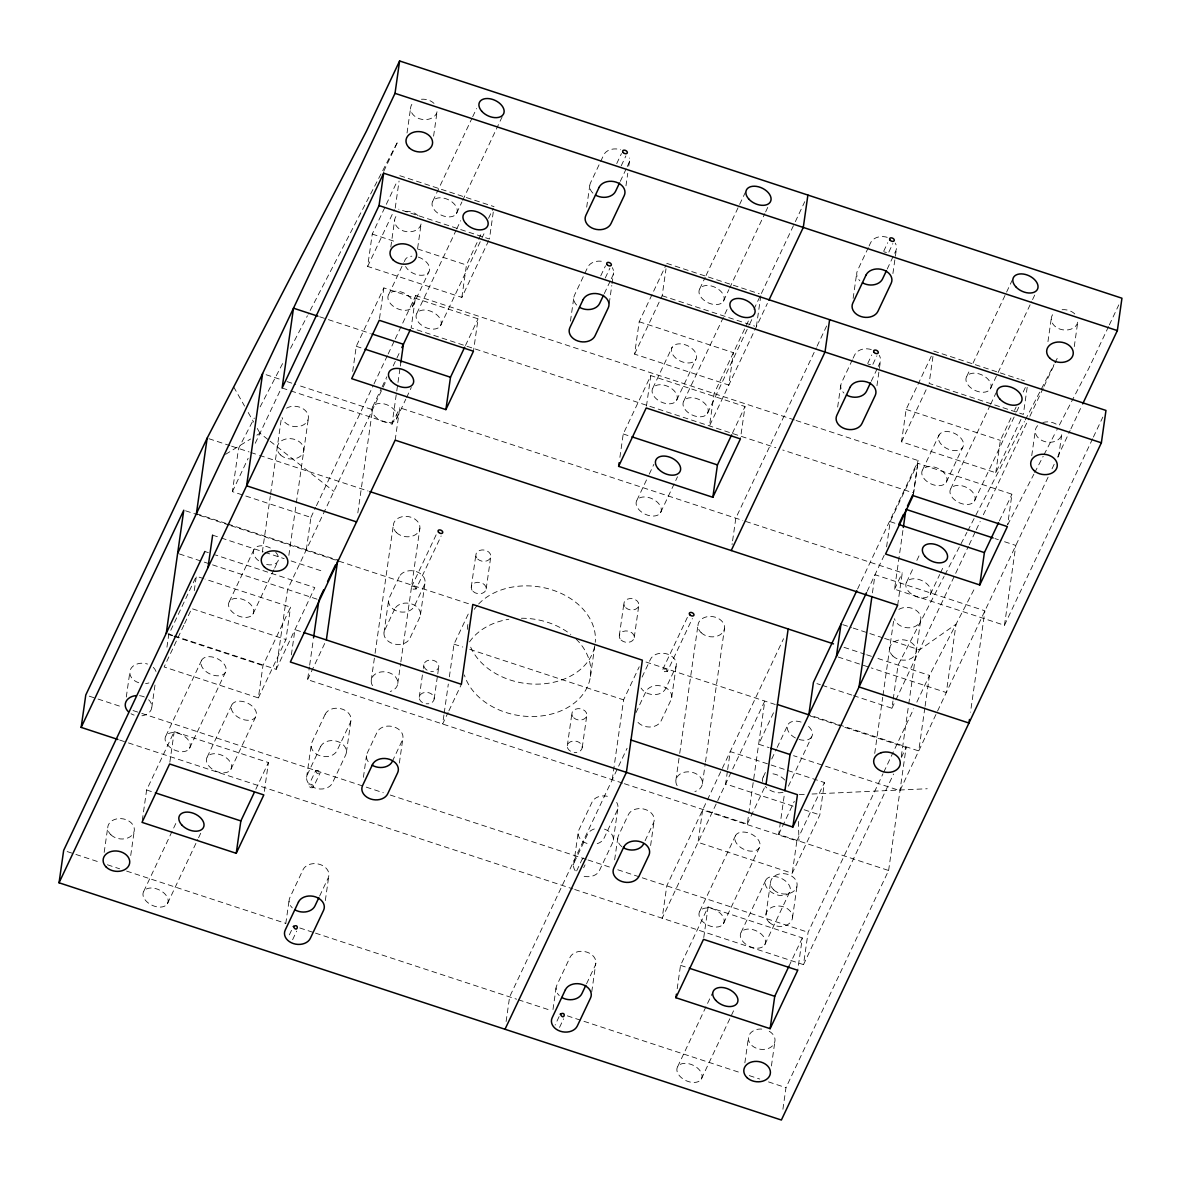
<?xml version="1.0" encoding="UTF-8"?>
<svg xmlns="http://www.w3.org/2000/svg" width="1181" height="1181" viewBox="0 0 1181 1181"><rect width="100%" height="100%" fill="white"/><g stroke="black" fill="none" stroke-linecap="round" stroke-linejoin="round"><path stroke-width="0.75" stroke-dasharray="5 3.75" d="M582.454 859.059L583.266 857.893M104.179 852.402L107.766 827.217M126.293 697.011L129.88 671.841M130.722 855.531L134.309 830.361M151.818 707.345L155.154 683.961M142.281 820.559L146.621 789.986L174.212 731.6L268.427 762.557L263.821 794.931M166.949 647.188L168.735 634.596L195.544 577.893M169.857 762.188L174.212 731.6M194.274 590.603L196.326 576.225L203.309 578.513M306.322 549.785L310.928 517.411L232.406 491.621L238.547 448.455L254.328 418.074M262.315 552.25L270.301 496.138M270.552 494.322L281.344 418.487M183.837 625.266L164.129 666.97L258.359 697.912L262.964 665.553L290.541 607.167L205.051 579.089M288.858 555.38L296.077 504.7M296.328 502.899L308.418 418.03M174.626 635.983L276.192 669.332L287.559 589.481L386.866 379.308M258.359 697.912L285.935 639.541L290.541 607.167M291.367 654.82L294.955 629.635L301.967 631.938M622.623 783.121L307.606 679.651L309.407 666.955M309.673 665.139L313.275 639.733M352.691 371.469L356.278 346.299L383.855 287.913L478.069 318.855L473.463 351.229M488.654 240.673L461.86 297.391L367.645 266.434L372.251 234.074L397.466 180.693M285.772 923.66L289.109 900.276M306.617 777.26L311.223 744.886M379.514 318.486L383.855 287.913M395.222 208.063L399.06 181.077M390.808 247.036L394.646 220.065M407.032 133.01L410.619 107.84M357.828 512.908L372.517 409.674L297.494 385.036M290.851 390.896L392.048 424.141L397.731 384.209M397.997 382.393L400.064 367.882M400.315 366.066L400.831 362.434M417.616 248.379L421.204 223.194A13.375 10.142 8.1 0 1 403.503 230.974A13.375 10.142 8.1 0 1 396.934 215.222M433.589 136.155L437.177 110.97A13.375 10.142 8.1 0 1 419.476 118.75A13.375 10.142 8.1 0 1 412.907 102.998M325.321 900.572L328.894 875.387M346.402 752.371L351.023 719.997M395.163 440.159L399.769 407.785L742.819 520.467M794.355 419.919L415.742 295.56L411.136 327.934L775.799 447.702M371.218 680.418L374.82 655.115M375.086 653.314L393.347 525.028M363.408 777.319L366.479 755.737M383.987 632.721L388.593 600.347M397.776 683.548L400.61 663.678M400.861 661.862L419.89 528.158M461.86 297.391L466.465 265.016L482.232 231.653M399.37 763.029L402.957 737.859M420.466 614.843L425.071 582.469M419.24 697.218L423.078 670.247M423.344 668.446L423.846 664.844M493.274 212.034L489.436 239.005L398.706 209.199M434.18 698.99L437.501 675.606M437.767 673.805L438.786 666.615M443.938 714.933L442.639 724.012L448.116 712.423M444.189 713.117L448.322 684.079M449.356 676.816L454.006 644.162L469.639 611.079M471.263 587.134L475.869 554.76M486.188 588.906L490.794 556.531M570.453 321.158L573.789 297.789M586.691 207.147L589.762 185.565M506.118 1021.506L509.616 996.882L627.081 748.282M609.234 303.473L611.788 285.492M612.038 283.691L613.574 272.9M625.974 185.845L627.761 173.267M628.779 166.063L629.547 160.675M567.293 745.846L571.899 713.472M619.892 457.357L623.228 433.973L650.805 375.588L745.019 406.53L740.413 438.904M639.201 321.749L733.416 352.691L728.81 385.065L634.581 354.123L639.201 321.749L665.995 265.031M590.441 676.477L594.825 645.712M582.233 747.617L586.839 715.243M552.988 1009.534L556.059 987.951M573.567 864.935L578.173 832.575M646.45 406.161L650.805 375.588M634.581 354.123L662.172 295.737L666.01 268.766M619.302 635.762L623.908 603.388M612.23 779.711L623.598 699.861L639.231 666.778M634.241 637.533L638.847 605.159M591.755 991.848L595.844 963.076M613.352 840.06L617.958 807.686M614.651 859.842L617.722 838.259M650.613 845.552L654.2 820.382M671.709 697.366L676.314 664.992M675.857 780.464L679.459 755.176M679.725 753.375L697.971 625.089M756.386 326.679L760.992 294.305M732.058 544.618L732.19 543.614M732.589 540.824L735.822 518.164L816.322 347.79M702.415 783.608L705.249 763.738M705.5 761.922L724.529 628.218M677.2 988.733L680.522 965.349L708.113 906.964L802.327 937.906L797.721 970.28M703.758 937.537L708.113 906.964M727.407 771.355L725.621 783.948L793.662 806.298M727.658 769.569L730.227 751.574L824.441 782.531L819.835 814.905L792.244 873.276L698.03 842.333L702.636 809.959L796.865 840.902L792.244 873.276M624.35 783.697L747.278 824.072L764.786 701.056L662.172 918.228L666.778 885.853L706.578 801.619M837.669 407.046L840.739 385.464M853.125 298.424L856.712 273.239M744.857 1062.841L748.444 1037.656M765.952 914.64L770.558 882.266M782.914 1109.239L785.985 1087.657L888.614 870.486L778.692 834.377L784.627 792.643M771.414 1065.971L774.987 1040.786M792.495 917.77L797.101 885.41M876.952 385.759L880.524 360.574M892.91 273.534L896.497 248.35M574.675 889.485L803.493 964.641L808.099 932.281L882.975 773.806M872.434 592.862L875.018 574.719L984.939 610.813L970.502 712.246M886.591 546.833L890.179 521.648L917.755 463.277L1011.969 494.219L1007.629 524.792M1020.975 419.373L995.76 472.74L901.531 441.797L906.137 409.423L917.179 386.069M1092.602 438.756L1004.47 625.28L894.548 589.186L903.066 529.295M874.722 753.404L882.709 697.292M882.96 695.476L893.766 619.641M913.149 495.636L917.755 463.277M932.96 356.441L929.122 383.412L1023.337 414.369L1027.691 383.795M897.663 605.203L902.269 572.829L744.576 521.042M796.112 420.495L918.242 460.605L913.636 492.979L782.782 450.005M853.553 695.639L891.935 708.246L892.954 701.056M893.205 699.255L898.077 665.08L944.091 576.402M901.28 756.534L908.484 705.854M908.75 704.038L920.826 619.169M888.614 870.486L906.122 747.47L843.308 726.832M924.841 707.965L918.729 750.939L808.808 714.83M925.092 706.238L929.477 675.399L975.491 586.721M995.76 472.74L1000.366 440.38L1011.394 417.026M1004.47 625.28L1015.822 545.43L1000.13 540.278M1031.736 455.674L1035.324 430.489M1047.96 341.649L1051.297 318.265M1058.545 457.003L1061.881 433.634A13.375 10.142 8.1 0 1 1044.181 441.399A13.375 10.142 8.1 0 1 1037.612 425.662M1074.267 346.579L1077.854 321.409A13.375 10.142 8.1 0 1 1060.154 329.174A13.375 10.142 8.1 0 1 1053.585 313.437M315.593 770.75L317.099 773.422L320.125 772.891L318.914 770.765L315.755 770.514L308.95 784.834M416.096 588.979L414.575 586.307L411.564 586.824L413.217 589.186L416.096 588.979L441.133 535.982M667.339 671.502L665.833 668.83L662.807 669.347L664.475 671.709L667.339 671.502L692.376 618.504M621.236 165.783L625.886 155.936M291.5 930.333L288.164 937.374M605.263 278.007L609.913 268.161M582.543 858.439L575.9 872.508A2.51 1.594 25.3 0 1 577.125 871.888M888.85 252.07L892.836 243.626M559.1 1016.62L555.114 1025.064M872.877 364.294L876.863 355.85M232.406 491.621L248.172 458.258M255.258 443.259L280.488 389.878M383.736 171.363L397.923 141.336L308.256 314.131M184.62 623.598L191.721 608.599L285.935 639.541M367.645 266.434L394.439 209.731M165.871 735.94L201.73 660.046M229.321 601.66L254.136 549.121M388.682 294.541L403.651 262.846M432.822 201.124L471.898 118.425M472.68 116.771L476.593 108.49M189.506 748.37A13.375 8.488 25.3 0 0 175.615 732.751A13.375 8.488 25.3 0 0 167.938 745.344A13.375 8.488 25.3 0 0 189.506 748.37L225.364 672.476A13.375 8.488 25.3 0 0 211.488 656.857A13.375 8.488 25.3 0 0 203.796 669.45A13.375 8.488 25.3 0 0 225.364 672.476M252.941 614.105A13.375 8.488 25.3 0 0 239.064 598.472A13.375 8.488 25.3 0 0 231.387 611.064A13.375 8.488 25.3 0 0 252.941 614.105L273.889 569.759M274.671 568.12L277.771 561.551M310.928 517.411L315.652 507.402M316.434 505.734L373.181 385.641M373.978 383.973L387.368 355.614M388.165 353.946L394.469 340.6M395.251 338.932L415.742 295.56M412.317 306.971A13.375 8.488 25.3 0 0 398.44 291.353A13.375 8.488 25.3 0 0 390.749 303.945A13.375 8.488 25.3 0 0 412.317 306.971L428.865 271.94M456.457 213.569A13.375 8.488 25.3 0 0 442.565 197.936A13.375 8.488 25.3 0 0 434.888 210.528A13.375 8.488 25.3 0 0 456.457 213.569L461.919 201.981M462.701 200.327L502.56 115.974M143.757 891.315L177.283 820.382M207.206 757.051L232.022 704.496M372.709 406.766L381.374 388.416M382.172 386.748L386.896 376.739M416.849 313.349L455.925 230.649M456.707 228.996L460.62 220.714M393.17 365.962L400.329 350.816M488.535 218.308L493.259 208.299M276.192 669.332L314.81 587.607L215.355 554.937M392.048 424.141L399.769 407.785M167.392 903.76A13.375 8.488 25.3 0 0 153.5 888.142A13.375 8.488 25.3 0 0 145.824 900.734A13.375 8.488 25.3 0 0 167.392 903.76L197.788 839.411M198.57 837.772L201.685 831.173M230.826 769.481A13.375 8.488 25.3 0 0 216.95 753.862A13.375 8.488 25.3 0 0 209.258 766.454A13.375 8.488 25.3 0 0 230.826 769.481L255.657 716.941A13.375 8.488 25.3 0 0 241.78 701.322A13.375 8.488 25.3 0 0 234.089 713.915A13.375 8.488 25.3 0 0 255.657 716.941M396.344 419.196A13.375 8.488 25.3 0 0 382.467 403.577A13.375 8.488 25.3 0 0 374.776 416.17A13.375 8.488 25.3 0 0 396.344 419.196L405.806 399.178M406.589 397.51L411.313 387.501M440.483 325.794A13.375 8.488 25.3 0 0 426.592 310.16A13.375 8.488 25.3 0 0 418.915 322.753A13.375 8.488 25.3 0 0 440.483 325.794L485.037 231.506M255.819 789.248L268.427 762.557M307.606 679.651L325.572 641.608M465.462 345.546L478.069 318.855M313.378 787.166A2.51 1.594 25.3 0 0 310.78 784.228A2.51 1.594 25.3 0 0 309.333 786.59A2.51 1.594 25.3 0 0 313.378 787.166L320.125 772.891M411.564 586.824L436.69 533.65M616.718 163.598L621.457 153.604M620.276 181.357L626.506 168.174M627.273 166.521L628.838 163.229A13.375 10.142 8.1 0 0 629.355 158.003M600.745 275.823L605.484 265.828M292.608 939.707L296.652 931.159M319.623 896.084L328.185 877.941A13.375 10.142 8.1 0 0 320.036 864.477A13.375 10.142 8.1 0 0 303.059 869.688L289.817 897.722A13.375 10.142 8.1 0 0 292.283 907.864M604.303 293.582L610.533 280.399M611.3 278.746L612.865 275.453A13.375 10.142 8.1 0 0 612.304 267.644M392.313 761.435L402.249 740.413A13.375 10.142 8.1 0 0 394.1 726.95A13.375 10.142 8.1 0 0 377.123 732.161L367.188 753.183A13.375 10.142 8.1 0 0 369.653 763.325M448.898 710.77L461.402 684.301M652.872 388.047L672.181 347.184M699.772 288.799L705.234 277.225M706.017 275.572L745.875 191.219M676.506 400.492A13.375 8.488 25.3 0 0 662.63 384.873A13.375 8.488 25.3 0 0 654.938 397.466A13.375 8.488 25.3 0 0 676.506 400.492L695.816 359.629A13.375 8.488 25.3 0 0 681.939 343.996A13.375 8.488 25.3 0 0 674.248 356.588A13.375 8.488 25.3 0 0 695.816 359.629M723.407 301.244A13.375 8.488 25.3 0 0 709.515 285.625A13.375 8.488 25.3 0 0 701.839 298.217A13.375 8.488 25.3 0 0 723.407 301.244L728.869 289.67M729.651 288.016L764.83 213.569M765.613 211.916L767.945 206.955M636.899 500.272L648.487 475.751M649.255 474.127L653.89 464.31M683.799 401.023L727.57 308.403M748.385 320.996L714.106 393.553L709.501 425.928L767.384 303.428M753.906 309.319L794.562 223.283M795.33 221.659L804.763 201.671M660.533 512.716A13.375 8.488 25.3 0 0 646.657 497.098A13.375 8.488 25.3 0 0 638.965 509.69A13.375 8.488 25.3 0 0 660.533 512.716L677.525 476.755M707.434 413.468A13.375 8.488 25.3 0 0 693.542 397.849A13.375 8.488 25.3 0 0 685.866 410.442A13.375 8.488 25.3 0 0 707.434 413.468L748.857 325.794M749.64 324.14L753.537 315.873M732.412 433.22L745.019 406.53M642.08 677.082L650.48 659.293A13.375 10.142 8.1 0 1 667.457 654.082A13.375 10.142 8.1 0 1 675.606 667.545L665.671 688.567A13.375 10.142 8.1 0 1 653.846 694.649A13.375 10.142 8.1 0 1 641.106 688.124M635.939 712.689L645.874 691.667A13.375 10.142 8.1 0 1 662.851 686.456A13.375 10.142 8.1 0 1 671 699.92L661.065 720.941A13.375 10.142 8.1 0 1 649.24 727.024A13.375 10.142 8.1 0 1 636.5 720.499M662.807 669.347L688.685 614.607M817.075 346.195L826.626 325.986M868.33 247.597L857.421 270.685A13.375 10.142 8.1 0 0 859.886 280.827M869.098 245.958L870.663 242.651A13.375 10.142 8.1 0 1 887.64 237.44M583.68 867.755L585.038 864.876M883.668 251.287L887.728 242.71M887.211 269.047L895.788 250.903A13.375 10.142 8.1 0 0 895.228 243.094M852.357 359.821L841.448 382.91A13.375 10.142 8.1 0 0 843.913 393.052M853.125 358.183L854.69 354.876A13.375 10.142 8.1 0 1 871.667 349.665M867.695 363.512L871.755 354.935M645.092 840.724L653.492 822.936A13.375 10.142 8.1 0 0 645.343 809.472A13.375 10.142 8.1 0 0 628.366 814.683L618.431 835.705A13.375 10.142 8.1 0 0 623.479 847.781M559.543 1027.396L563.603 1018.834M586.573 983.758L595.135 965.63A13.375 10.142 8.1 0 0 586.987 952.166A13.375 10.142 8.1 0 0 570.01 957.378L556.768 985.397A13.375 10.142 8.1 0 0 559.233 995.553M871.253 381.271L877.483 368.073M878.251 366.435L879.815 363.128A13.375 10.142 8.1 0 0 879.255 355.319M707.375 799.95L783.549 638.714M917.962 384.401L931.366 356.057M773.496 712.793L758.645 744.207L769.111 747.647M901.531 441.797L928.34 385.08M699.772 911.289L735.63 835.395M763.221 777.024L766.321 770.455M771.754 758.955L776.404 749.108M777.172 747.47L788.037 724.47M857.554 589.053L918.242 460.605M747.278 824.072L765.258 786.015M922.582 469.89L939.131 434.874M966.722 376.488L969.837 369.874M972.967 363.246L1005.799 293.774M1006.581 292.12L1012.826 278.893M867.149 591.371L884.628 554.361M723.407 923.734A13.375 8.488 25.3 0 0 709.515 908.115A13.375 8.488 25.3 0 0 701.839 920.708A13.375 8.488 25.3 0 0 723.407 923.734L759.265 847.84A13.375 8.488 25.3 0 0 745.373 832.206A13.375 8.488 25.3 0 0 737.697 844.814A13.375 8.488 25.3 0 0 759.265 847.84M788.391 786.177L811.672 736.914A13.375 8.488 25.3 0 0 807.199 725.282M778.692 834.377L794.326 801.294M894.548 589.186L902.269 572.829M946.217 482.335A13.375 8.488 25.3 0 0 932.34 466.702A13.375 8.488 25.3 0 0 924.649 479.309A13.375 8.488 25.3 0 0 946.217 482.335L962.766 447.304A13.375 8.488 25.3 0 0 948.889 431.685A13.375 8.488 25.3 0 0 941.198 444.277A13.375 8.488 25.3 0 0 962.766 447.304M990.357 388.918A13.375 8.488 25.3 0 0 976.466 373.299A13.375 8.488 25.3 0 0 968.789 385.892A13.375 8.488 25.3 0 0 990.357 388.918L1031.781 301.258M1032.563 299.605L1035.678 292.991M677.658 1066.679L712.734 992.439M741.092 932.4L765.923 879.86M906.609 582.115L913.71 567.101M916.855 560.429L920.014 553.756M950.749 488.713L989.826 405.998M990.608 404.345L996.085 392.771M796.865 840.902L824.441 782.531M1014.553 410.353L1016.118 407.017M1023.218 392.003L1025.58 386.999M701.293 1079.124A13.375 8.488 25.3 0 0 687.401 1063.491A13.375 8.488 25.3 0 0 679.725 1076.083A13.375 8.488 25.3 0 0 701.293 1079.124L734.803 1008.175M764.727 944.844A13.375 8.488 25.3 0 0 750.85 929.226A13.375 8.488 25.3 0 0 743.159 941.818A13.375 8.488 25.3 0 0 764.727 944.844L789.558 892.305A13.375 8.488 25.3 0 0 775.681 876.671A13.375 8.488 25.3 0 0 767.99 889.263A13.375 8.488 25.3 0 0 789.558 892.305M930.244 594.56A13.375 8.488 25.3 0 0 916.367 578.926A13.375 8.488 25.3 0 0 908.676 591.533A13.375 8.488 25.3 0 0 930.244 594.56L939.707 574.542M940.489 572.874L943.634 566.201M974.384 501.143A13.375 8.488 25.3 0 0 960.493 485.524A13.375 8.488 25.3 0 0 952.816 498.116A13.375 8.488 25.3 0 0 974.384 501.143L1015.808 413.483M1016.59 411.829L1019.705 405.216M891.935 708.246L895.08 701.573M895.877 699.905L968.376 546.449M969.173 544.781L975.476 531.435M976.259 529.767L980.2 521.426M983.36 514.754L1029.064 418.015M1029.862 416.347L1043.251 387.988M1044.048 386.32L1055.873 361.297M788.923 966.265L802.327 937.906M999.362 520.91L1011.969 494.219M883.772 772.138L913.71 708.762M916.869 702.09L929.477 675.399L875.387 657.64M803.493 964.641L893.589 773.998M901.413 757.42L906.122 747.47M1108.546 326.576L1088.852 368.28L1056.7 430.224M1109.343 324.908L1118.791 304.89M1048.093 477.154L899.966 790.635L793.543 755.678M1052.035 468.827L1054.382 463.823M1057.541 457.165L1070.134 430.519M1070.916 428.851L1081.929 405.541M1093.385 437.088L1102.833 417.1M260.13 406.869L283.72 361.416M290.496 348.365L307.414 315.77M944.933 574.778L966.929 532.38M967.77 530.756L1024.458 421.528M1025.3 419.905L1054.057 364.486M1054.899 362.847L1057.438 357.961M1007.644 524.777L1033.862 474.231M1034.704 472.607L1043.163 456.309M1044.019 454.67L1055.858 431.847M225.541 454.345L250.593 438.992M256.868 435.154L259.997 433.25L268.692 440.085M884.185 251.907L886.444 252.454M868.212 364.132L870.471 364.678M799.271 794.592L804.763 794.341M812.07 794.016L927.233 788.746M399.828 175.689L494.042 206.631M666.778 263.363L759.25 293.744M933.728 351.052L1019.218 379.131M1020.975 379.706L1024.458 380.843M662.172 295.737L754.644 326.118M372.251 234.074L396.668 242.09M417.616 248.97L466.465 265.016M906.137 409.423L1000.366 440.38M319.667 316.774L326.65 319.062M328.392 319.638L370.273 333.396M994.889 538.551L998.388 539.702M356.278 346.299L363.246 348.587M623.228 433.973L630.196 436.261M890.179 521.648L897.147 523.951M266.094 374.717L280.045 379.293M287.027 381.596L295.752 384.46M282.126 388.032L289.109 390.32M842.747 624.646L851.471 627.51M853.213 628.085L882.871 637.829M884.628 638.404L919.512 649.86L956.034 624.218L946.321 692.553L871.283 667.915M208.889 438.712L229.823 445.591M231.579 446.167L249.058 451.91M250.8 452.485L257.812 454.788M259.554 455.364L368.073 491.001M843.987 647.321L864.92 654.2M866.662 654.761L873.645 657.064M838.141 657.02L869.541 667.339M816.912 683.607L820.396 684.744M822.138 685.32L851.796 695.063M196.4 513.676L226.058 523.419M227.8 523.995L337.722 560.104M185.535 510.797L197.744 514.813M199.5 515.374L229.188 525.132M230.93 525.707L470.156 604.273M645.977 662.024L775.253 704.496M810.151 715.952L841.566 726.271M212.624 535.155L219.592 537.444M221.334 538.019L263.215 551.778M264.957 552.339L284.149 558.643M291.131 560.945L322.531 571.25M204.889 551.497L208.387 552.649M179.379 553.948L210.794 564.267M212.536 564.843L318.959 599.8M454.006 644.162L462.745 647.026M469.743 649.329L623.598 699.861M804.128 809.738L819.835 814.905M167.938 633.784L172.957 635.422M168.735 634.596L172.234 635.747M173.976 636.323L262.964 665.553M89.269 696.17L96.266 698.473M98.023 699.049L122.529 707.094M133.025 710.549L140.022 712.837M141.779 713.413L383.279 792.731M390.276 795.034L586.278 859.414M588.035 859.989L610.784 867.459M617.781 869.762L640.53 877.232M642.272 877.808L808.099 932.281M119.665 740.044L126.662 742.347M128.419 742.908L572.918 888.909M146.621 789.986L153.604 792.274M680.522 965.349L687.504 967.638M67.155 851.56L74.152 853.863M75.894 854.439L100.385 862.47M107.382 864.772L119.621 868.788M126.618 871.091L285.758 923.365M299.753 927.956L313.747 932.547M315.489 933.123L516.614 999.185M518.37 999.761L551.601 1010.67M567.338 1015.852L740.517 1072.732M749.256 1075.596L759.752 1079.05M768.506 1081.914L785.985 1087.657M270.139 441.222L333.898 491.399M233.705 386.955L244.585 406.116M248.217 412.494L253.649 422.075M257.281 428.452L259.997 433.25M798.356 821.445L799.02 841.064M769.23 1031.264A13.375 10.142 8.1 0 1 769.481 1047.96A13.375 10.142 8.1 0 1 748.887 1041.199A13.375 10.142 8.1 0 1 762.719 1029.138M1042.838 422.532A13.375 10.142 8.1 0 1 1058.707 426.031M405.467 211.473A13.375 10.142 8.1 0 1 418.03 215.606M601.321 261.237A13.375 10.142 8.1 0 0 587.739 267.201L574.497 295.22A13.375 10.142 8.1 0 0 576.963 305.377M422.488 702.577A7.529 5.698 8.1 0 1 422.34 693.188A7.529 5.698 8.1 0 1 433.929 696.997A7.529 5.698 8.1 0 1 426.149 703.773M576.092 639.069A64.35 48.79 8.1 0 1 555.321 712.94A64.35 48.79 8.1 0 1 464.384 674.942M469.536 641.874A64.35 48.79 8.1 0 1 508.834 619.257M521.426 618.239A64.35 48.79 8.1 0 1 570.822 634.463M594.501 647.099A64.35 48.79 8.1 0 1 534.329 684.124A64.35 48.79 8.1 0 1 469.492 644.073M467.322 629.355A64.35 48.79 8.1 0 1 467.868 624.498M474.26 609.337A64.35 48.79 8.1 0 1 477.464 605.263M478.645 603.978A64.35 48.79 8.1 0 1 552.59 590.042A64.35 48.79 8.1 0 1 595.268 642.272M570.526 751.205A7.529 5.698 8.1 0 1 570.393 741.816A7.529 5.698 8.1 0 1 581.967 745.624A7.529 5.698 8.1 0 1 574.187 752.4M594.323 828.959A13.375 10.142 8.1 0 0 587.518 834.362L574.276 862.381A13.375 10.142 8.1 0 0 576.741 872.538M604.495 829.151A13.375 10.142 8.1 0 1 612.644 842.614L599.402 870.633A13.375 10.142 8.1 0 1 582.425 875.844M677.141 785.719A13.375 10.142 8.1 0 1 683.371 772.522A13.375 10.142 8.1 0 1 701.145 778.353A13.375 10.142 8.1 0 1 694.9 791.565M372.502 685.674A13.375 10.142 8.1 0 1 378.747 672.461A13.375 10.142 8.1 0 1 396.506 678.293A13.375 10.142 8.1 0 1 390.261 691.505M148.644 699.757A13.375 10.142 8.1 0 1 140.997 715.922M134.132 715.11A13.375 10.142 8.1 0 1 131.032 713.737M139.55 695.683A13.375 10.142 8.1 0 1 146.06 697.823M427.094 670.203A7.529 5.698 8.1 0 1 426.961 660.814A7.529 5.698 8.1 0 1 438.535 664.623A7.529 5.698 8.1 0 1 430.755 671.413M597.217 843.662A13.375 10.142 8.1 0 0 604.008 838.259L617.25 810.24A13.375 10.142 8.1 0 0 616.689 802.43M587.031 843.47A13.375 10.142 8.1 0 1 578.882 830.007L592.124 801.988A13.375 10.142 8.1 0 1 609.101 796.776M148.909 682.928A13.375 10.142 8.1 0 1 145.603 683.563M138.738 682.751A13.375 10.142 8.1 0 1 130.589 669.273A13.375 10.142 8.1 0 1 147.566 664.062M153.25 667.383A13.375 10.142 8.1 0 1 156.232 672.314M275.704 552.147A13.375 8.488 25.3 0 1 277.092 562.451A13.375 8.488 25.3 0 1 264.736 563.972M258.609 560.754A13.375 8.488 25.3 0 1 254.816 548.22A13.375 8.488 25.3 0 1 270.39 548.058M783.047 792.259A13.375 8.488 25.3 0 1 765.273 786.428M762.572 781.482A13.375 8.488 25.3 0 1 764.771 775.356M772.965 773.835A13.375 8.488 25.3 0 1 784.789 780.05M811.672 736.914A13.375 8.488 25.3 0 1 798.622 739.321M795.418 737.963A13.375 8.488 25.3 0 1 787.565 725.474A13.375 8.488 25.3 0 1 801.087 722.063M898.874 609.366A13.375 10.142 8.1 0 1 919.01 613.101A13.375 10.142 8.1 0 1 912.249 627.421A13.375 10.142 8.1 0 1 894.46 618.711M1062.118 309.688A13.375 10.142 8.1 0 1 1076.57 316.154M286.466 408.213A13.375 10.142 8.1 0 1 306.588 411.962A13.375 10.142 8.1 0 1 299.826 426.267A13.375 10.142 8.1 0 1 282.052 417.557M421.44 99.248A13.375 10.142 8.1 0 1 434.003 103.382M592.936 193.153A13.375 10.142 8.1 0 1 590.47 182.996L603.712 154.977A13.375 10.142 8.1 0 1 620.689 149.766M418.281 257.089A13.375 8.488 25.3 0 1 427.315 273.623A13.375 8.488 25.3 0 1 405.555 266.463M404.493 261.606A13.375 8.488 25.3 0 1 411.829 256.188M325.174 714.313L311.932 742.332A13.375 10.142 8.1 0 0 320.081 755.796A13.375 10.142 8.1 0 0 337.057 750.585L350.299 722.565A13.375 10.142 8.1 0 0 342.15 709.087A13.375 10.142 8.1 0 0 325.174 714.313M399.237 576.771L389.302 597.793A13.375 10.142 8.1 0 0 397.451 611.256A13.375 10.142 8.1 0 0 414.428 606.045L424.363 585.023A13.375 10.142 8.1 0 0 416.214 571.56A13.375 10.142 8.1 0 0 399.237 576.771M320.568 746.672L307.326 774.706A13.375 10.142 8.1 0 0 315.475 788.17A13.375 10.142 8.1 0 0 332.452 782.959L345.693 754.925A13.375 10.142 8.1 0 0 337.545 741.461A13.375 10.142 8.1 0 0 320.568 746.672M394.631 609.145L384.696 630.167A13.375 10.142 8.1 0 0 392.845 643.63A13.375 10.142 8.1 0 0 409.822 638.419L419.757 617.397A13.375 10.142 8.1 0 0 411.608 603.934A13.375 10.142 8.1 0 0 394.631 609.145M110.925 834.819A13.375 10.142 8.1 0 0 133.601 832.915A13.375 10.142 8.1 0 0 118.572 818.64A13.375 10.142 8.1 0 0 110.925 834.819M892.836 656.001A13.375 10.142 8.1 0 0 915.496 654.112A13.375 10.142 8.1 0 0 900.483 639.822A13.375 10.142 8.1 0 0 892.836 656.001M280.428 454.862A13.375 10.142 8.1 0 0 303.089 452.958A13.375 10.142 8.1 0 0 288.075 438.682A13.375 10.142 8.1 0 0 280.428 454.862M573.686 717.753A7.529 5.698 8.1 0 0 586.426 716.675A7.529 5.698 8.1 0 0 577.981 708.644A7.529 5.698 8.1 0 0 573.686 717.753M477.655 559.041A7.529 5.698 8.1 0 0 490.395 557.963A7.529 5.698 8.1 0 0 481.951 549.933A7.529 5.698 8.1 0 0 477.655 559.041M625.694 607.669A7.529 5.698 8.1 0 0 638.449 606.591A7.529 5.698 8.1 0 0 629.99 598.56A7.529 5.698 8.1 0 0 625.694 607.669M473.05 591.415A7.529 5.698 8.1 0 0 485.79 590.338A7.529 5.698 8.1 0 0 477.345 582.307A7.529 5.698 8.1 0 0 473.05 591.415M621.088 640.043A7.529 5.698 8.1 0 0 633.843 638.965A7.529 5.698 8.1 0 0 625.384 630.934A7.529 5.698 8.1 0 0 621.088 640.043M396.506 532.616A13.375 10.142 8.1 0 0 419.181 530.712A13.375 10.142 8.1 0 0 404.153 516.437A13.375 10.142 8.1 0 0 396.506 532.616M701.145 632.676A13.375 10.142 8.1 0 0 723.82 630.772A13.375 10.142 8.1 0 0 708.792 616.497A13.375 10.142 8.1 0 0 701.145 632.676M769.111 922.228A13.375 10.142 8.1 0 0 791.787 920.339A13.375 10.142 8.1 0 0 776.758 906.063A13.375 10.142 8.1 0 0 769.111 922.228M773.732 889.869A13.375 10.142 8.1 0 0 796.393 887.964A13.375 10.142 8.1 0 0 781.364 873.689A13.375 10.142 8.1 0 0 773.732 889.869"/><path stroke-width="1.5" d="M317.925 316.198L293.493 308.182L282.126 388.032L383.648 173.194L1105.977 410.442L1101.371 442.816L781.379 1120.031L59.05 882.783L63.656 850.409L204.889 551.497M117.908 739.468L81.164 727.393L85.77 695.019L207.147 438.151L366.509 131.017L399.621 60.969L1121.95 298.217L1117.344 330.591L1082.711 403.872M166.27 633.237L183.778 510.222L81.164 727.393M196.4 513.676L207.147 438.151M208.004 567.53L212.624 535.155M262.595 373.565L246.622 485.79L356.544 521.899M236.23 853.302L263.821 794.931L169.606 763.974L142.015 822.36L236.23 853.302L240.85 820.928L254.24 792.584M313.541 637.917L318.959 599.8M59.05 882.783L379.042 205.568L383.648 173.194M177.637 553.387L395.015 93.343L399.621 60.969M326.355 639.954L337.722 560.104M400.831 362.434L403.415 344.276L372.015 333.972M445.887 409.615L473.463 351.229L379.249 320.287L351.672 378.658L445.887 409.615L450.492 377.241L464.679 347.214M618.623 466.347L646.199 407.962L740.413 438.904L712.837 497.29L618.623 466.347L619.124 462.745M712.837 497.29L717.443 464.915L731.63 434.888M675.916 997.724L703.507 939.338L797.721 970.28L770.13 1028.666L675.916 997.724L676.433 994.122M807.893 195.057L803.287 227.431L768.949 300.092M829.608 319.667L825.002 352.041L731.216 550.538M766.041 784.361L788.155 628.986M784.893 790.827L790.045 754.526L866.514 592.7M792.835 827.054L897.663 605.203L395.163 440.159L290.349 662.01L792.835 827.054L797.441 794.68L630.994 740.015M770.13 1028.666L774.736 996.292L788.923 966.265M836.399 656.444L841.005 624.07M871.918 596.494L859.045 686.943L968.966 723.038L969.468 719.45M903.332 527.479L905.916 509.336L993.147 537.975M979.787 584.964L1007.363 526.593L913.149 495.636L885.558 554.022L979.787 584.964L984.393 552.605L998.58 522.578M401.835 347.613L410.368 329.573M319.741 598.147L323.653 589.88M327.565 581.598L335.374 565.064M619.494 183.011L615.596 191.248A13.375 10.142 8.1 0 1 595.519 195.086M318.84 897.722L314.943 905.975A13.375 10.142 8.1 0 1 294.866 909.798M603.521 295.235L599.623 303.473A13.375 10.142 8.1 0 1 579.546 307.311M505.01 1029.256L626.388 772.389L642.361 660.164L472.769 604.451L461.402 684.301L303.709 632.514M886.444 270.685L882.547 278.937A13.375 10.142 8.1 0 1 862.47 282.761M585.791 985.412L581.893 993.649A13.375 10.142 8.1 0 1 561.816 997.473M870.471 382.91L866.574 391.162A13.375 10.142 8.1 0 1 846.497 394.985M856.771 590.721L813.414 682.456L808.808 714.83L777.408 704.511M898.962 524.039L903.539 514.326M907.451 506.059L912.854 494.618M395.015 93.343L1117.344 330.591M379.042 205.568L1101.371 442.816M365.003 349.163L450.492 377.241M631.953 436.837L717.443 464.915M898.889 524.512L984.393 552.605M369.83 491.576L833.52 643.881M770.853 748.223L790.045 754.526M155.346 792.85L240.85 820.928M689.246 968.213L774.736 996.292M392.313 761.435A13.375 10.142 8.1 0 1 372.236 765.258M643.556 843.957A13.375 10.142 8.1 0 1 623.479 847.781M128.434 711.803A13.375 10.142 8.1 0 1 136.081 695.624M293.39 926.435C296.933 933.891 300.018 922.907 293.39 926.435M560.34 1014.11C563.883 1021.565 566.969 1010.582 560.34 1014.11M599.107 187.351L585.865 215.37A13.375 10.142 8.1 0 0 594.013 228.834A13.375 10.142 8.1 0 0 610.99 223.622L624.232 195.603A13.375 10.142 8.1 0 0 616.083 182.14A13.375 10.142 8.1 0 0 599.107 187.351M298.453 902.063L285.212 930.097A13.375 10.142 8.1 0 0 293.36 943.56A13.375 10.142 8.1 0 0 310.337 938.349L323.579 910.315A13.375 10.142 8.1 0 0 315.43 896.851A13.375 10.142 8.1 0 0 298.453 902.063M583.134 299.575L569.892 327.595A13.375 10.142 8.1 0 0 578.04 341.058A13.375 10.142 8.1 0 0 595.017 335.847L608.259 307.828A13.375 10.142 8.1 0 0 600.11 294.364A13.375 10.142 8.1 0 0 583.134 299.575M372.517 764.535L362.582 785.542A13.375 10.142 8.1 0 0 370.731 799.02A13.375 10.142 8.1 0 0 387.708 793.794L397.628 772.787A13.375 10.142 8.1 0 0 389.479 759.324A13.375 10.142 8.1 0 0 372.517 764.535M866.057 275.025L852.815 303.059A13.375 10.142 8.1 0 0 860.964 316.523A13.375 10.142 8.1 0 0 877.941 311.312L891.183 283.278A13.375 10.142 8.1 0 0 883.034 269.814A13.375 10.142 8.1 0 0 866.057 275.025M623.76 847.057L613.825 868.065A13.375 10.142 8.1 0 0 621.974 881.543A13.375 10.142 8.1 0 0 638.951 876.317L648.886 855.31A13.375 10.142 8.1 0 0 640.737 841.846A13.375 10.142 8.1 0 0 623.76 847.057M565.404 989.752L552.162 1017.771A13.375 10.142 8.1 0 0 560.311 1031.234A13.375 10.142 8.1 0 0 577.288 1026.023L590.53 998.004A13.375 10.142 8.1 0 0 582.381 984.526A13.375 10.142 8.1 0 0 565.404 989.752M850.084 387.25L836.842 415.284A13.375 10.142 8.1 0 0 844.991 428.747A13.375 10.142 8.1 0 0 861.968 423.536L875.21 395.502A13.375 10.142 8.1 0 0 867.061 382.039A13.375 10.142 8.1 0 0 850.084 387.25M881.203 752.681L878.295 753.965A13.375 10.142 8.1 0 0 873.881 763.295L874.959 765.893A13.375 10.142 8.1 0 0 892.733 771.724A13.375 10.142 8.1 0 0 898.977 758.512A13.375 10.142 8.1 0 0 881.203 752.681M715.583 1000.189A13.375 8.488 25.3 0 0 737.151 1003.23A13.375 8.488 25.3 0 0 723.259 987.596A13.375 8.488 25.3 0 0 715.583 1000.189M181.682 824.84A13.375 8.488 25.3 0 0 203.25 827.866A13.375 8.488 25.3 0 0 189.373 812.248A13.375 8.488 25.3 0 0 181.682 824.84M746.997 1077.618A13.375 10.142 8.1 0 0 769.672 1075.729A13.375 10.142 8.1 0 0 754.644 1061.439A13.375 10.142 8.1 0 0 746.997 1077.618M106.32 867.194A13.375 10.142 8.1 0 0 128.995 865.289A13.375 10.142 8.1 0 0 113.967 851.014A13.375 10.142 8.1 0 0 106.32 867.194M925.225 556.502A13.375 8.488 25.3 0 0 946.793 559.528A13.375 8.488 25.3 0 0 932.916 543.91A13.375 8.488 25.3 0 0 925.225 556.502M658.275 468.813A13.375 8.488 25.3 0 0 679.843 471.854A13.375 8.488 25.3 0 0 665.966 456.22A13.375 8.488 25.3 0 0 658.275 468.813M732.751 311.194A13.375 8.488 25.3 0 0 754.319 314.22A13.375 8.488 25.3 0 0 740.443 298.601A13.375 8.488 25.3 0 0 732.751 311.194M391.324 381.138A13.375 8.488 25.3 0 0 412.892 384.165A13.375 8.488 25.3 0 0 399.016 368.546A13.375 8.488 25.3 0 0 391.324 381.138M465.801 223.504A13.375 8.488 25.3 0 0 487.369 226.545A13.375 8.488 25.3 0 0 473.492 210.912A13.375 8.488 25.3 0 0 465.801 223.504M607.211 264.765A2.51 1.594 25.3 0 0 611.241 265.326A2.51 1.594 25.3 0 0 608.643 262.403A2.51 1.594 25.3 0 0 607.211 264.765M999.702 398.868A13.375 8.488 25.3 0 0 1021.27 401.894A13.375 8.488 25.3 0 0 1007.393 386.276A13.375 8.488 25.3 0 0 999.702 398.868M874.147 352.44A2.51 1.594 25.3 0 0 878.192 353.001A2.51 1.594 25.3 0 0 875.593 350.078A2.51 1.594 25.3 0 0 874.147 352.44M264.455 567.087A13.375 10.142 8.1 0 0 287.116 565.182A13.375 10.142 8.1 0 0 272.102 550.907A13.375 10.142 8.1 0 0 264.455 567.087M1033.892 470.466A13.375 10.142 8.1 0 0 1056.552 468.562A13.375 10.142 8.1 0 0 1041.539 454.286A13.375 10.142 8.1 0 0 1033.892 470.466M393.214 260.027A13.375 10.142 8.1 0 0 415.874 258.122A13.375 10.142 8.1 0 0 400.861 243.847A13.375 10.142 8.1 0 0 393.214 260.027M438.564 532.291A2.51 1.594 25.3 0 0 442.609 532.867A2.51 1.594 25.3 0 0 439.996 529.929A2.51 1.594 25.3 0 0 438.564 532.291M689.807 614.814A2.51 1.594 25.3 0 0 693.852 615.39A2.51 1.594 25.3 0 0 691.239 612.452A2.51 1.594 25.3 0 0 689.807 614.814M1015.675 286.643A13.375 8.488 25.3 0 0 1037.243 289.685A13.375 8.488 25.3 0 0 1023.366 274.051A13.375 8.488 25.3 0 0 1015.675 286.643M1049.865 358.242A13.375 10.142 8.1 0 0 1072.525 356.337A13.375 10.142 8.1 0 0 1057.512 342.062A13.375 10.142 8.1 0 0 1049.865 358.242M890.12 240.215A2.51 1.594 25.3 0 0 894.165 240.776A2.51 1.594 25.3 0 0 891.566 237.853A2.51 1.594 25.3 0 0 890.12 240.215M623.169 152.541A2.51 1.594 25.3 0 0 627.214 153.102A2.51 1.594 25.3 0 0 624.616 150.179A2.51 1.594 25.3 0 0 623.169 152.541M409.187 147.802A13.375 10.142 8.1 0 0 431.847 145.898A13.375 10.142 8.1 0 0 416.834 131.622A13.375 10.142 8.1 0 0 409.187 147.802M481.774 111.28A13.375 8.488 25.3 0 0 503.342 114.321A13.375 8.488 25.3 0 0 489.465 98.687A13.375 8.488 25.3 0 0 481.774 111.28M748.724 198.969A13.375 8.488 25.3 0 0 770.292 201.995A13.375 8.488 25.3 0 0 756.416 186.377A13.375 8.488 25.3 0 0 748.724 198.969"/></g></svg>
